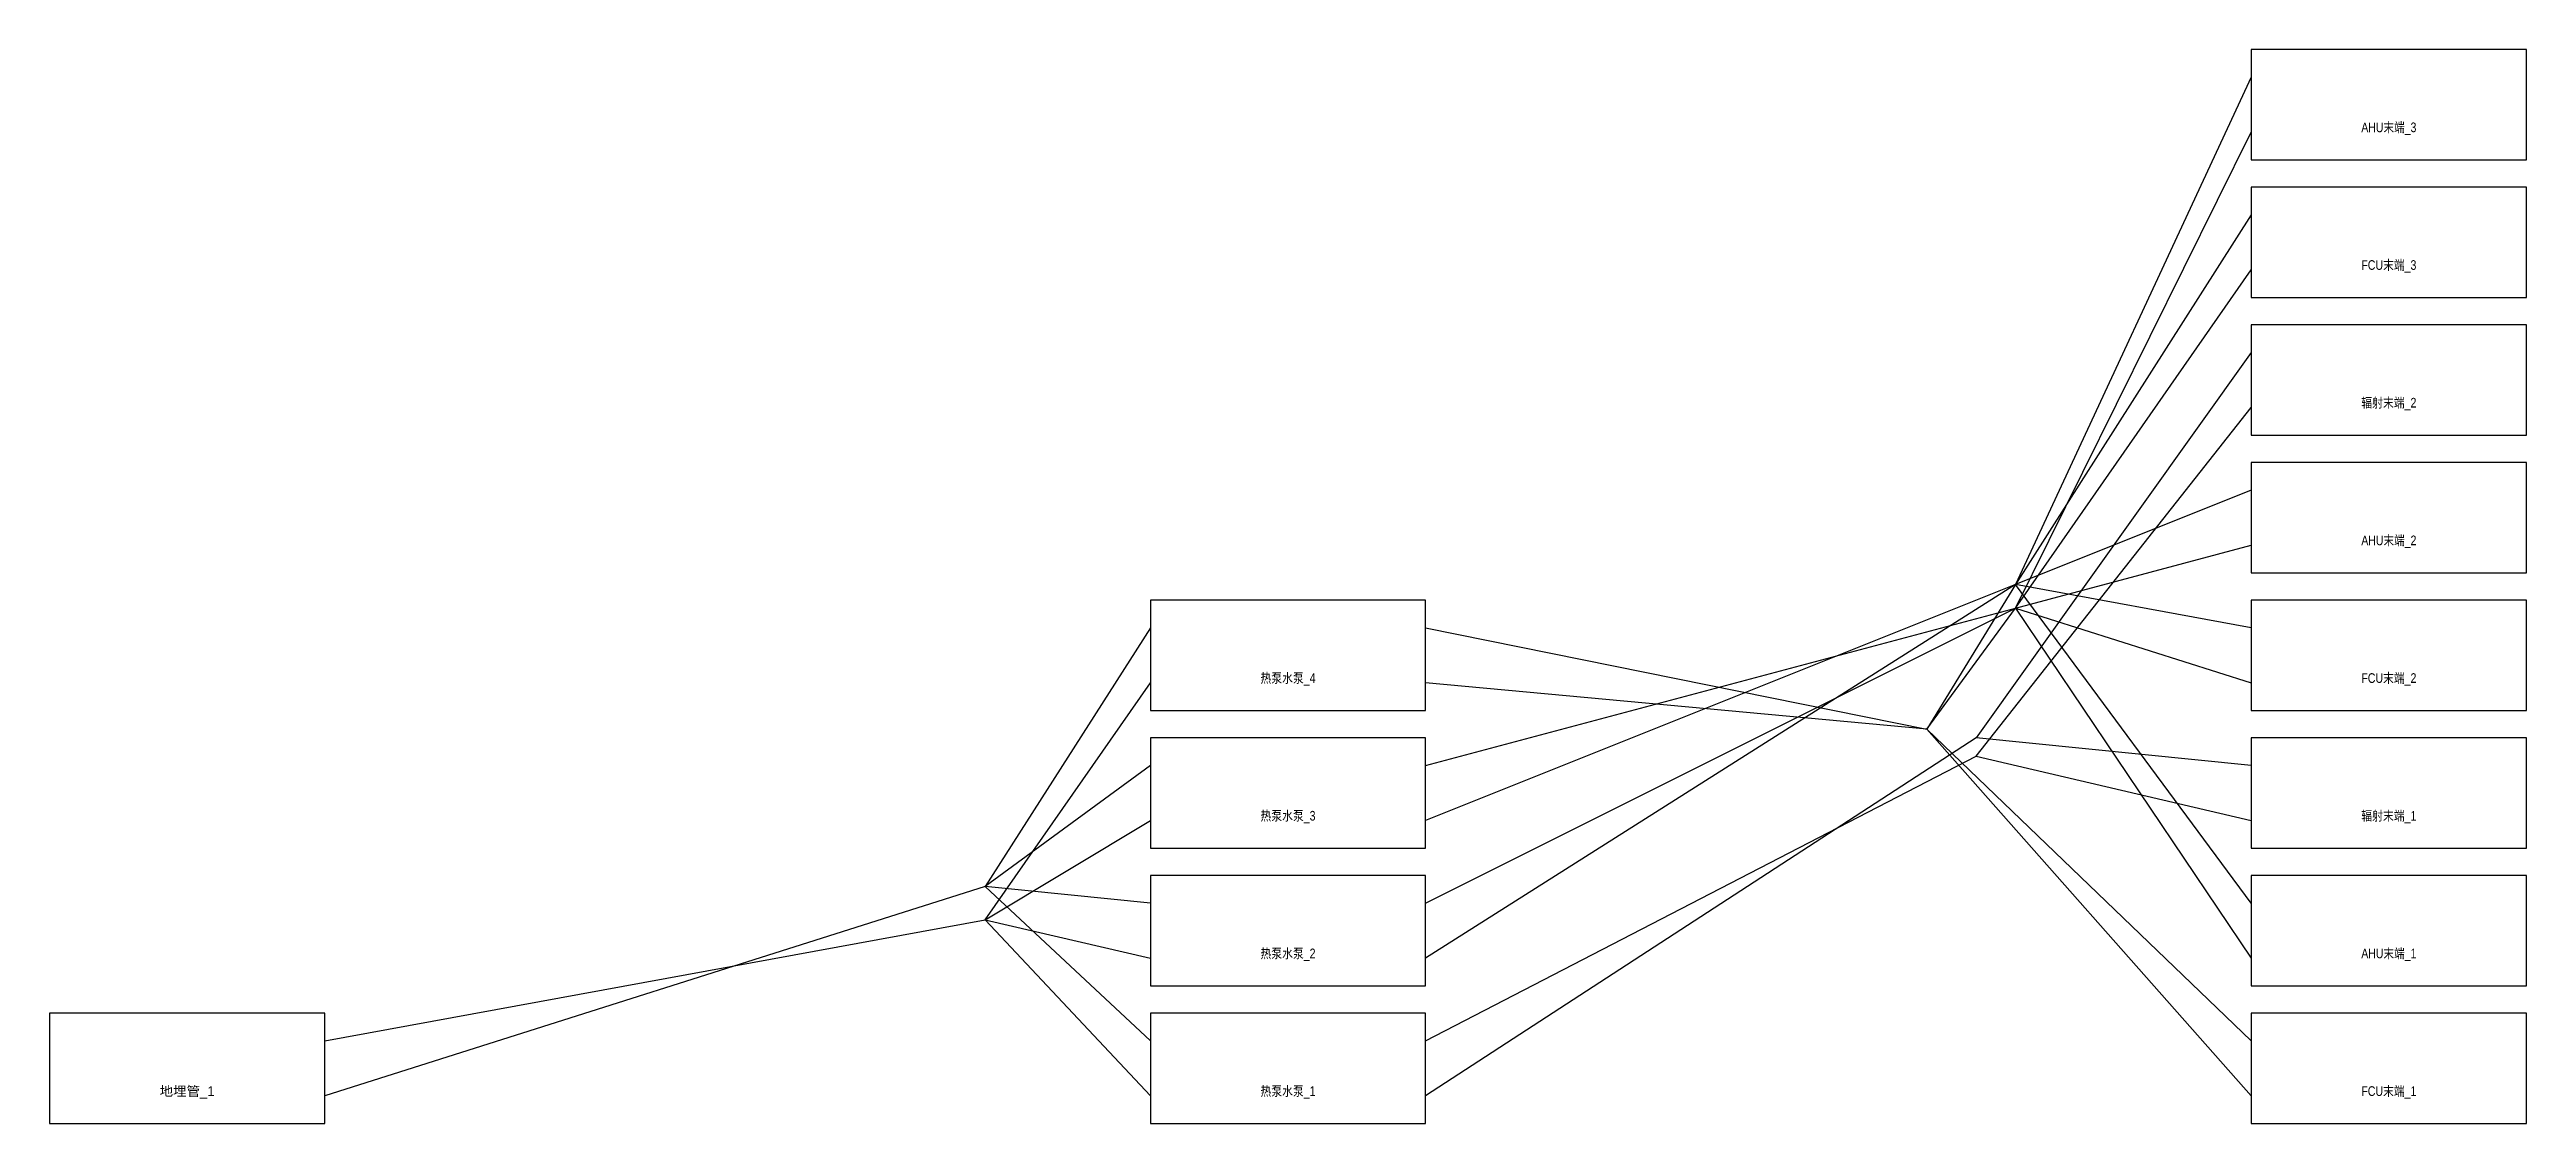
# Model space of a CAD drawing. Header units: metres. Extents: x 0 to 90, y 0 to 39.
import ezdxf
from ezdxf.enums import TextEntityAlignment as Align

# ---------------------------------------------------------------- set-up
doc = ezdxf.new("R2010")
doc.units = ezdxf.units.M
doc.styles.add('new', font='Adobe Fangsong Std')

# ---------------------------------------------------------------- blocks, each defined once
blk = doc.blocks.new('Module')
blk.add_lwpolyline([(0, 0), (10, 0), (10, 4), (0, 4), (0, 0)])

msp = doc.modelspace()

# ---------------------------------------------------------------- linework, layer by layer
for p, q in [((80, 38), (71.429, 19.571)), ((71.429, 18.714), (80, 36)), ((80, 33), (71.429, 19.571)), ((71.429, 18.714), (80, 31)), ((80, 28), (70, 14)), ((70, 13.333), (80, 26)), ((80, 23), (71.429, 19.571)), ((71.429, 18.714), (80, 21)), ((71.429, 19.571), (50, 6)), ((71.429, 19.571), (50, 11)), ((71.429, 19.571), (68.214, 14.321)), ((71.429, 19.571), (68.214, 14.321)), ((80, 8), (71.429, 19.571)), ((80, 18), (71.429, 19.571)), ((40, 18), (34, 8.6)), ((50, 8), (71.429, 18.714)), ((50, 13), (71.429, 18.714)), ((50, 18), (68.214, 14.321)), ((68.214, 14.321), (71.429, 18.714)), ((68.214, 14.321), (71.429, 18.714)), ((71.429, 18.714), (80, 6)), ((71.429, 18.714), (80, 16)), ((34, 7.4), (40, 16)), ((68.214, 14.321), (50, 16)), ((70, 14), (50, 1)), ((68.214, 14.321), (80, 1)), ((80, 3), (68.214, 14.321)), ((80, 13), (70, 14)), ((40, 13), (34, 8.6)), ((50, 3), (70, 13.333)), ((70, 13.333), (80, 11)), ((34, 7.4), (40, 11)), ((34, 8.6), (10, 1)), ((40, 3), (34, 8.6)), ((40, 8), (34, 8.6)), ((10, 3), (34, 7.4)), ((34, 7.4), (40, 1)), ((34, 7.4), (40, 6))]:
    msp.add_line(p, q)

# ---------------------------------------------------------------- block references
for p in [(80, 35), (80, 30), (80, 25), (80, 20), (40, 15), (80, 15), (40, 10), (80, 10), (40, 5), (80, 5), (0, 0), (40, 0), (80, 0)]:
    msp.add_blockref('Module', p)

# ---------------------------------------------------------------- texts
at = {"style": 'new'}
for s, p, p2 in [('AHU末端_3', (84, 36), (86, 36)), ('FCU末端_3', (84, 31), (86, 31)), ('辐射末端_2', (84, 26), (86, 26)), ('AHU末端_2', (84, 21), (86, 21)), ('热泵水泵_4', (44, 16), (46, 16)), ('FCU末端_2', (84, 16), (86, 16)), ('热泵水泵_3', (44, 11), (46, 11)), ('辐射末端_1', (84, 11), (86, 11)), ('热泵水泵_2', (44, 6), (46, 6)), ('AHU末端_1', (84, 6), (86, 6)), ('地埋管_1', (4, 1), (6, 1)), ('热泵水泵_1', (44, 1), (46, 1)), ('FCU末端_1', (84, 1), (86, 1))]:
    msp.add_text(s, height=0.35, dxfattribs=at).set_placement(p, p2, align=Align.ALIGNED)

doc.saveas('drawing.dxf')
